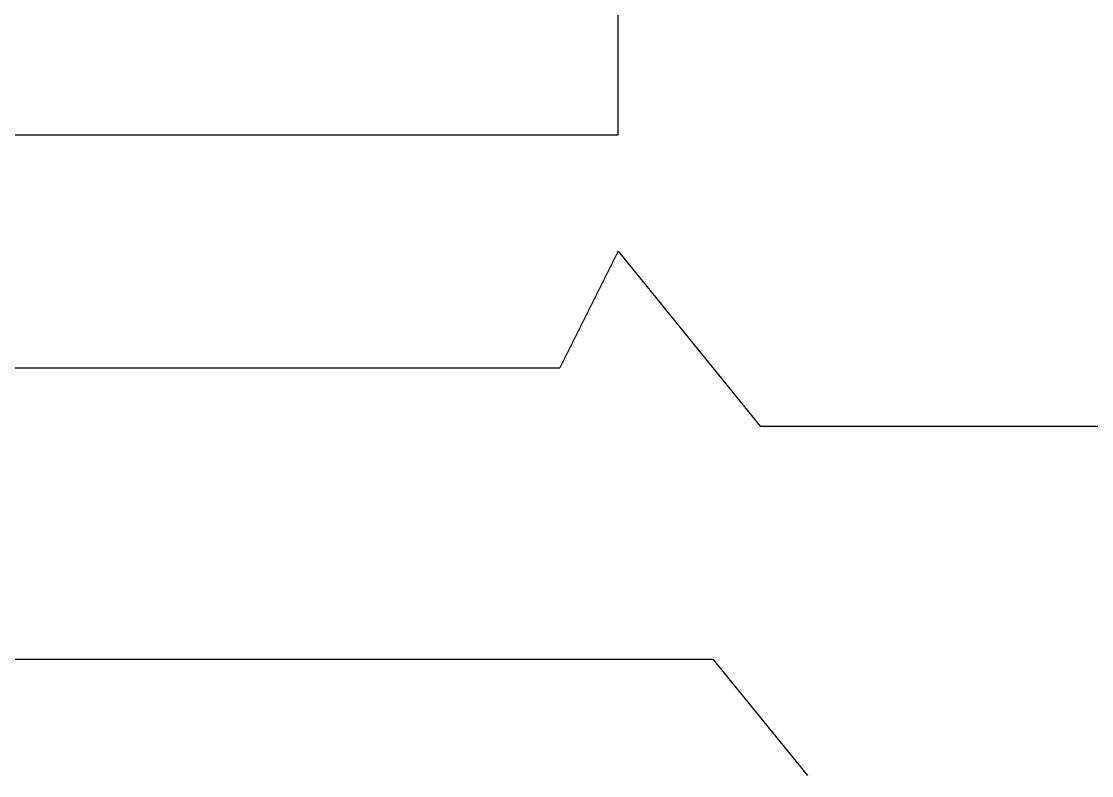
# Model space of a CAD drawing. Header units: centimetres. Extents: x -3962 to 30527, y -2 to 2802.
# Drawn here: x 28252.17 to 28271.7, y 574.34 to 588.11 of the extents above; entities that cross this region are included whole.
import ezdxf

# ---------------------------------------------------------------- set-up
doc = ezdxf.new("R2010")
doc.units = ezdxf.units.CM
doc.layers.add('MEP-DETAYLAR', color=111, linetype='CONTINUOUS')
doc.layers.add('ROTAS-VANA', color=1, linetype='CONTINUOUS')
doc.layers.add('Renkli Tarama', color=7, linetype='CONTINUOUS', lineweight=0)

# ---------------------------------------------------------------- blocks, each defined once
blk = doc.blocks.new('SIHHİ DETAYLAR')
at = {"layer": 'MEP-DETAYLAR'}
for p, q in [((1723.061, 286.038), (1723.061, 294.544)), ((1683.721, 286.038), (1723.061, 286.038)), ((1723.061, 283.911), (1721.998, 281.785)), ((1723.061, 283.911), (1725.652, 280.721)), ((1700.733, 281.785), (1721.998, 281.785)), ((1725.652, 280.721), (1830.45, 280.721)), ((1700.733, 276.468), (1724.789, 276.468)), ((1724.789, 276.468), (1726.516, 274.342))]:
    blk.add_line(p, q, dxfattribs=at)
blk = doc.blocks.new('MTY-SIHHİ DETAYLAR')
at = {"layer": 'Renkli Tarama'}
blk.add_blockref('SIHHİ DETAYLAR', (257713.276, -444848.477), dxfattribs=at)

msp = doc.modelspace()

# ---------------------------------------------------------------- block references
at = {"layer": 'ROTAS-VANA'}
msp.add_blockref('MTY-SIHHİ DETAYLAR', (-231173.276, 445148.477), dxfattribs=at)

doc.saveas('drawing.dxf')
